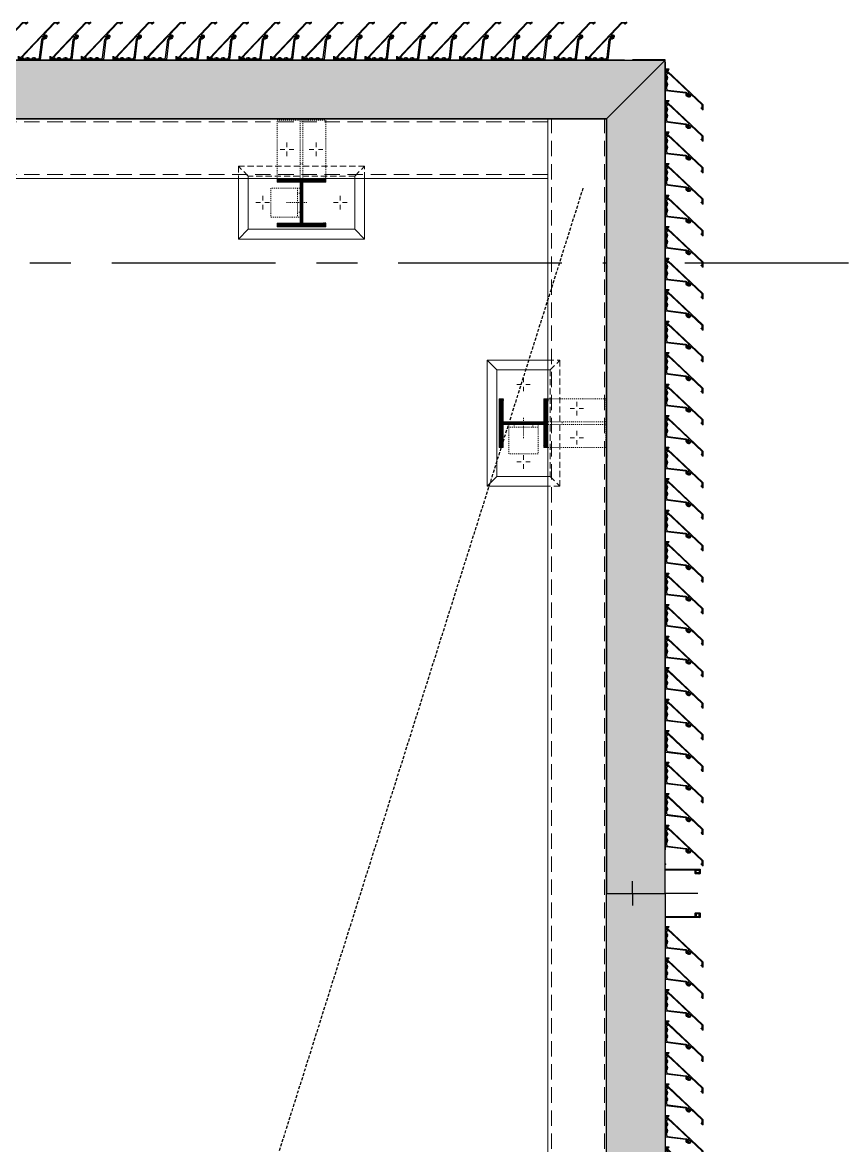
# Model space of a CAD drawing. Header units: millimetres. Extents: x -25371 to 2282244, y -90657 to 147824.
# Drawn here: x 1533929 to 1535623, y -66867 to -64550 of the extents above; entities that cross this region are included whole.
import ezdxf
from ezdxf.enums import TextEntityAlignment as Align
from ezdxf.xclip import XClip

# ---------------------------------------------------------------- set-up
doc = ezdxf.new("R2010")
doc.units = ezdxf.units.MM
doc.header["$XCLIPFRAME"] = 0
doc.set_wipeout_variables(frame=1)
for name, pattern in [('CENTER', [50.8, 31.75, -6.35, 6.35, -6.35]), ('HIDDEN', [9.525, 6.35, -3.175]), ('TA_GL_000.90000', [2.475, 0.9, -0.225, 0.225, -0.225, 0.9]), ('XKITLINE00', [0]), ('XKITLINE02', [4, 2, -2])]:
    doc.linetypes.add(name, pattern=pattern)
for name, color, linetype in [('000 - 0_SYM_DWG_GRIDLINE_MAIN_COLOR_251', 7, 'Continuous'), ('000 - 0_SYM_DWG_HIDDENlINE_TEXT_COLOR_1', 7, 'Continuous'), ('000 - 0_SYM_DWG_SLOPE-SYM_TEXT_COLOR_3', 7, 'Continuous'), ('000 - CONCRETE_WALL_HATCH_', 7, 'Continuous'), ('000 - EXISTING_STEEL-STRUCTURE_CUT_COLOR_4', 7, 'Continuous'), ('000 - EXISTING_STEEL-STRUCTURE_HATCH_', 7, 'Continuous'), ('000 - EXISTING_STEEL-STRUCTURE_HIDDEN_', 7, 'Continuous'), ('000 - EXISTING_STEEL-STRUCTURE_MAIN_COLOR_1', 7, 'Continuous'), ('000 - EXISTING_STEEL-STRUCTURE_MAIN_COLOR_2', 7, 'Continuous'), ('000 - EXISTING_STEEL-STRUCTURE_MAIN_COLOR_3', 7, 'Continuous'), ('000 - EXISTING_STEEL-STRUCTURE_WIPEOUT_', 7, 'Continuous'), ('000 - GRID', 7, 'CENTER'), ('010 - ASPG_ACCESSORIES_MAIN_COLOR_1', 7, 'Continuous'), ('010 - ASPG_EXTR_MAIN_COLOR_2', 7, 'Continuous'), ('010 - ASPG_FASTERN_MAIN_COLOR_1', 7, 'Continuous'), ('010 - ASPG_FLASHING_MAIN_COLOR_2', 7, 'Continuous'), ('010 - ASPG_FLASHING_MAIN_COLOR_4', 7, 'Continuous'), ('010 - ASPG_FLASHING_WIPEOUT_', 7, 'Continuous'), ('010 - ASPG_FLASING_WIPEOUT_', 7, 'Continuous'), ('010 - ASPG_FRAMING_CUT_COLOR_4', 7, 'Continuous'), ('010 - ASPG_FRAMING_HATCH_', 7, 'Continuous'), ('010 - ASPG_FRAMING_MAIN_COLOR_2', 7, 'Continuous'), ('010 - ASPG_FRAMING_SUB_COLOR_2', 7, 'Continuous'), ('010 - ASPG_FRAMING_WIPEOUT_', 7, 'Continuous'), ('BOLT & SCREW', 7, 'Continuous')]:
    doc.layers.add(name, color=color, linetype=linetype)
for name, color, linetype, plot in [('000 - EXISTING_STEEL-STRUCTURE_DEF_SUB', 7, 'Continuous', False), ('010 - ASPG_EXTR_DEF_SUB', 7, 'Continuous', False), ('010 - ASPG_FASTERN_DEF_SUB', 7, 'Continuous', False), ('010 - ASPG_FRAMING_DEF_SUB', 7, 'Continuous', False)]:
    doc.layers.add(name, color=color, linetype=linetype, plot=plot)
doc.layers.add('12-GRID', color=7, linetype='CENTER', lineweight=13)
doc.layers.add('SCREW', color=7, linetype='Continuous', lineweight=5)
doc.styles.add('Arial', font='arial.ttf', dxfattribs={"height": 300})
doc.styles.add('TA', font='', dxfattribs={"height": 4.5})
doc.styles.get('TA').set_extended_font_data('Cordia New')
pattern_1 = [(270, (1257419.24324, -520041.6224), (0.65495992507, -1.1344238721), [0.7562825814, -1.5125651628]), (30, (1257419.24324, -520041.6224), (0.65495992936, 1.1344238696), [0.7562825814, -1.5125651628]), (330, (1257419.24324, -520041.6224), (1.30991985442, -2.48e-09), [-1.5125651628, 0.7562825814])]
pattern_2 = [(315, (1257419.4929, -520021.6224), (1.3369313545, 1.3369313545), []), (45, (1257419.4929, -520021.6224), (-1.3369313545, 1.3369313545), [])]
pattern_3 = [(270, (1257419.4425, -520043.9224), (0.65495992507, -1.1344238721), [0.7562825814, -1.5125651628]), (30, (1257419.4425, -520043.9224), (0.65495992936, 1.1344238696), [0.7562825814, -1.5125651628]), (330, (1257419.4425, -520043.9224), (1.30991985442, -2.48e-09), [-1.5125651628, 0.7562825814])]
pattern_4 = [(315, (1257419.1929, -520023.9224), (1.3369313545, 1.3369313545), []), (45, (1257419.1929, -520023.9224), (-1.3369313545, 1.3369313545), [])]
pattern_5 = [(0, (0, 0), (3.96875, 7.9375), [0, -7.9375])]
pattern_6 = [(0, (0, 0), (19.84375, 39.6875), [0, -39.6875])]

# ---------------------------------------------------------------- blocks, each defined once
blk = doc.blocks.new('C-1-VS01_REV00_20260615-120454_LOPF_EX')
at = {"layer": '000 - 0_SYM_DWG_HIDDENlINE_TEXT_COLOR_1', "color": 7, "linetype": 'HIDDEN'}
blk.add_line((9649.537, 11855), (6999.537, 3449.999), dxfattribs=at)
blk = doc.blocks.new('*U333')
at = {"layer": '000 - 0_SYM_DWG_GRIDLINE_MAIN_COLOR_251', "color": 7, "linetype": 'ByBlock', "ltscale": 5}
blk.add_line((2, 0), (-340.667, 0), dxfattribs=at)
at = {"color": 7, "style": 'TA', "flags": 1}
blk.add_attdef('LOCATION', (6, -6), '', height=4.5, rotation=270, dxfattribs=at)
at = {"layer": '000 - 0_SYM_DWG_SLOPE-SYM_TEXT_COLOR_3', "color": 7, "style": 'Arial'}
blk.add_attdef('GRID-HEAD', text='', height=4, rotation=360, dxfattribs=at).set_placement((21.736, 0), align=Align.MIDDLE_CENTER)
blk = doc.blocks.new('C-1-VS01_REV00_20260615-121114_LOPF_DIMS')
at = {"layer": '000 - GRID', "color": 7, "linetype": 'TA_GL_000.90000', "xscale": 75, "yscale": 75, "zscale": 75}
blk.add_blockref('*U333', (13000, 11700), dxfattribs=at)
blk = doc.blocks.new('*U2483')
at = {"layer": '12-GRID', "color": 7, "linetype": 'CENTER'}
for p, q in [((0, -6.2), (0, 2.2)), ((-4.2, -2), (4.2, -2))]:
    blk.add_line(p, q, dxfattribs=at)
at = {"layer": 'BOLT & SCREW', "color": 7}
for p, q in [((-0.6, -1.8), (-1.8, -1.6)), ((-0.6, -2.2), (-1.8, -2.4)), ((-0.5, -1.8), (-0.9, -1.6)), ((-0.5, -2.2), (-0.9, -2.4)), ((-0.2, -1.4), (-0.4, -0.2)), ((-0.2, -1.5), (-0.4, -1.1)), ((-0.2, -2.5), (-0.4, -2.9)), ((-0.2, -2.6), (-0.4, -3.8)), ((0.2, -1.4), (0.4, -0.2)), ((0.2, -1.5), (0.4, -1.1)), ((0.4, -2.9), (0.2, -2.5)), ((0.2, -2.6), (0.4, -3.8)), ((0.5, -1.8), (0.9, -1.6)), ((0.5, -2.2), (0.9, -2.4)), ((0.6, -1.8), (1.8, -1.6)), ((0.6, -2.2), (1.8, -2.4))]:
    blk.add_line(p, q, dxfattribs=at)
for points in [[(-1.8, -1.6), (-0.9, -1.6, 0.414214), (-0.4, -1.1), (-0.4, -0.2), (0.4, -0.2), (0.4, -1.1, 0.414214), (0.9, -1.6), (1.8, -1.6), (1.8, -2.4), (0.9, -2.4, 0.414214), (0.4, -2.9), (0.4, -3.8), (-0.4, -3.8), (-0.4, -2.9, 0.414214), (-0.9, -2.4), (-1.8, -2.4)], [(0.2, -2.5, -0.414214), (0.5, -2.2), (0.6, -2.2), (0.6, -1.8), (0.5, -1.8, -0.414214), (0.2, -1.5), (0.2, -1.4), (-0.2, -1.4), (-0.2, -1.5, -0.414214), (-0.5, -1.8), (-0.6, -1.8), (-0.6, -2.2), (-0.5, -2.2, -0.414214), (-0.2, -2.5), (-0.2, -2.6), (0.2, -2.6)]]:
    blk.add_lwpolyline(points, format="xyb", close=True, dxfattribs=at)
blk.add_circle((0, -2), 3.5, dxfattribs=at)
blk = doc.blocks.new('000_ASPG_TYP_FILES_20260218-010703_FRAME_EXTR_')
at = {"layer": '010 - ASPG_FRAMING_HATCH_'}
h = blk.add_hatch(dxfattribs=at)
h.set_pattern_fill('ANSI32', scale=0.1, angle=180)
edge = h.paths.add_edge_path()
edge.add_line((2, 16), (2, 2))
edge.add_line((2, 2), (39.7, 2))
edge.add_arc((39.7, 1.7), 0.3, 0, 90, ccw=False)
edge.add_line((40, 1.7), (40, 0.3))
edge.add_arc((39.7, 0.3), 0.3, -90, 0, ccw=False)
edge.add_line((39.7, 0), (0.3, 0))
edge.add_arc((0.3, 0.3), 0.3, 180, 270, ccw=False)
edge.add_line((0, 0.3), (0, 17.7))
edge.add_arc((0.3, 17.7), 0.3, 90, 180, ccw=False)
edge.add_line((0.3, 18), (22.6, 18))
edge.add_arc((22.6, 18.5), 0.5, 270, 380.2095)
edge.add_arc((26.2, 19.8), 3.35, 182.0638, 200.2095, ccw=False)
edge.add_arc((23.6, 19.7), 0.76, 2.0638, 182.0638, ccw=False)
edge.add_arc((26.2, 19.8), 1.83, 182.0638, 447.9362)
edge.add_arc((26.3, 22.4), 0.76, 87.9362, 267.9362, ccw=False)
edge.add_arc((26.2, 19.8), 3.35, 69.7905, 87.9362, ccw=False)
edge.add_arc((27.5, 23.4), 0.5, 249.7905, 360)
edge.add_line((28, 23.4), (28, 26.7))
edge.add_line((28, 26.7), (28.5, 27.2))
edge.add_line((28.5, 27.2), (28, 27.7))
edge.add_line((28, 27.7), (28, 38.6))
edge.add_line((28, 38.6), (28.5, 39.1))
edge.add_line((28.5, 39.1), (28, 39.6))
edge.add_line((28, 39.6), (28, 42.9))
edge.add_arc((27.5, 42.9), 0.5, 0, 110.2095)
edge.add_arc((26.2, 46.5), 3.35, 272.0638, 290.2095, ccw=False)
edge.add_arc((26.3, 43.9), 0.76, 92.0638, 272.0638, ccw=False)
edge.add_arc((26.2, 46.5), 1.83, 272.0638, 537.9362)
edge.add_arc((23.6, 46.6), 0.76, 177.9362, 357.9362, ccw=False)
edge.add_arc((26.2, 46.5), 3.35, 159.7905, 177.9362, ccw=False)
edge.add_arc((22.6, 47.8), 0.5, 339.7905, 450)
edge.add_line((22.6, 48.3), (0.3, 48.3))
edge.add_arc((0.3, 48.6), 0.3, 180, 270, ccw=False)
edge.add_line((0, 48.6), (0, 60))
edge.add_arc((0.3, 60), 0.3, 90, 180, ccw=False)
edge.add_line((0.3, 60.3), (5, 60.3))
edge.add_line((5, 60.3), (5, 65))
edge.add_arc((5.3, 65), 0.3, 90, 180, ccw=False)
edge.add_line((5.3, 65.3), (30, 65.3))
edge.add_line((30, 65.3), (30, 63.6))
edge.add_arc((29.7, 63.6), 0.3, -90, 0, ccw=False)
edge.add_line((29.7, 63.3), (7.3, 63.3))
edge.add_arc((7.3, 63), 0.3, 90, 180)
edge.add_line((7, 63), (7, 58.3))
edge.add_line((7, 58.3), (2.3, 58.3))
edge.add_arc((2.3, 58), 0.3, 90, 180)
edge.add_line((2, 58), (2, 50.6))
edge.add_arc((2.3, 50.6), 0.3, 180, 270)
edge.add_line((2.3, 50.3), (29.7, 50.3))
edge.add_arc((29.7, 50), 0.3, 0, 90, ccw=False)
edge.add_line((30, 50), (30, 26.7))
edge.add_line((30, 26.7), (30, 16.3))
edge.add_arc((29.7, 16.3), 0.3, -90, 0, ccw=False)
edge.add_line((29.7, 16), (2, 16))
at = {"layer": '010 - ASPG_FRAMING_CUT_COLOR_4', "color": 7}
blk.add_lwpolyline([(2, 16), (2, 2), (39.7, 2, -0.414214), (40, 1.7), (40, 0.3, -0.414214), (39.7, 0), (0.3, 0, -0.414214), (0, 0.3), (0, 17.7, -0.414214), (0.3, 18), (22.6, 18, 0.52173), (23, 18.7, -0.079342), (22.8, 19.7, -1), (24.3, 19.8, 2.296346), (26.2, 21.7, -1), (26.3, 23.2, -0.079342), (27.3, 23, 0.52173), (28, 23.4), (28, 26.7), (28.5, 27.2), (28, 27.7), (28, 38.6), (28.5, 39.1), (28, 39.6), (28, 42.9, 0.52173), (27.3, 43.3, -0.079342), (26.3, 43.1, -1), (26.2, 44.6, 2.296346), (24.3, 46.5, -1), (22.8, 46.6, -0.079342), (23, 47.6, 0.52173), (22.6, 48.3), (0.3, 48.3, -0.414214), (0, 48.6), (0, 60, -0.414214), (0.3, 60.3), (5, 60.3), (5, 65, -0.414214), (5.3, 65.3), (30, 65.3), (30, 63.6, -0.414214), (29.7, 63.3), (7.3, 63.3, 0.414214), (7, 63), (7, 58.3), (2.3, 58.3, 0.414214), (2, 58), (2, 50.6, 0.414214), (2.3, 50.3), (29.7, 50.3, -0.414214), (30, 50), (30, 26.7), (30, 16.3, -0.414214), (29.7, 16)], format="xyb", close=True, dxfattribs=at)
at = {"color": 7}
for p in [(26.2, 48.5), (26.2, 21.8)]:
    blk.add_blockref('*U2483', p, dxfattribs=at)
blk = doc.blocks.new('*U2490')
at = {"layer": '010 - ASPG_FRAMING_HATCH_', "transparency": 33554585}
h = blk.add_hatch(dxfattribs=at)
h.set_pattern_fill('ANSI32', scale=0.25)
edge = h.paths.add_edge_path()
edge.add_line((2, -50), (2, -75))
edge.add_line((2, -75), (0, -75))
edge.add_line((0, -75), (0, -49))
edge.add_arc((1, -49), 1, 90, 180, ccw=False)
edge.add_line((1, -48), (63, -48))
edge.add_arc((63, -47), 1, 270, 360)
edge.add_line((64, -47), (64, 47))
edge.add_arc((63, 47), 1, 0, 90)
edge.add_line((63, 48), (1, 48))
edge.add_arc((1, 49), 1, 180, 270, ccw=False)
edge.add_line((0, 49), (0, 75))
edge.add_line((0, 75), (2, 75))
edge.add_line((2, 75), (2, 50))
edge.add_line((2, 50), (141, 50))
edge.add_line((141, 50), (141, 41))
edge.add_arc((140, 41), 1, 270, 360, ccw=False)
edge.add_line((140, 40), (132, 40))
edge.add_arc((132, 41), 1, 180, 270, ccw=False)
edge.add_line((131, 41), (131, 47))
edge.add_arc((130, 47), 1, 0, 90)
edge.add_line((130, 48), (67, 48))
edge.add_arc((67, 47), 1, 90, 180)
edge.add_line((66, 47), (66, -47))
edge.add_arc((67, -47), 1, 180, 270)
edge.add_line((67, -48), (130, -48))
edge.add_arc((130, -47), 1, 270, 360)
edge.add_line((131, -47), (131, -41))
edge.add_arc((132, -41), 1, 90, 180, ccw=False)
edge.add_line((132, -40), (140, -40))
edge.add_arc((140, -41), 1, 0, 90, ccw=False)
edge.add_line((141, -41), (141, -50))
edge.add_line((141, -50), (2, -50))
h.paths.add_polyline_path([(139, 48), (139, 42), (133, 42), (133, 48)], flags=16)
h.paths.add_polyline_path([(139, -48), (139, -42), (133, -42), (133, -48)], flags=16)
at = {"layer": '010 - ASPG_FRAMING_HATCH_'}
h = blk.add_hatch(dxfattribs=at)
h.set_pattern_fill('ANSI37', scale=0.595498, angle=-90)
h.set_pattern_definition(pattern_4)
edge = h.paths.add_edge_path()
edge.add_ellipse((11.5, 55), major_axis=(0, -5), ratio=0.644482, start_angle=180, end_angle=360, ccw=False)
edge.add_line((11.5, 60), (2, 60))
edge.add_arc((-7.9, 55), 11.1, -26.7963, 26.7963, ccw=False)
edge.add_line((2, 50), (11.5, 50))
h = blk.add_hatch(dxfattribs=at)
h.set_pattern_fill('HONEY', scale=0.238199, angle=-90)
h.set_pattern_definition(pattern_3)
edge = h.paths.add_edge_path()
edge.add_ellipse((11.8, 55), major_axis=(0, -5), ratio=0.644482, start_angle=0, end_angle=360, ccw=False)
h = blk.add_hatch(dxfattribs=at)
h.set_pattern_fill('HONEY', scale=0.238199, angle=-90)
h.set_pattern_definition(pattern_1)
edge = h.paths.add_edge_path()
edge.add_ellipse((57.5, 55), major_axis=(0, -5), ratio=0.644482, start_angle=0, end_angle=360)
h = blk.add_hatch(dxfattribs=at)
h.set_pattern_fill('ANSI37', scale=0.595498, angle=-90)
h.set_pattern_definition(pattern_2)
edge = h.paths.add_edge_path()
edge.add_ellipse((57.8, 55), major_axis=(0, -5), ratio=0.644482, start_angle=0, end_angle=180)
edge.add_line((57.8, 60), (62, 60))
edge.add_arc((62, 60.3), 0.3, -90, 0)
edge.add_line((62.3, 60.3), (62.3, 61))
edge.add_line((62.3, 61), (61.8, 61.5))
edge.add_line((61.8, 61.5), (62.3, 62))
edge.add_line((62.3, 62), (61.8, 62.5))
edge.add_line((61.8, 62.5), (62.3, 63))
edge.add_line((62.3, 63), (61.8, 63.5))
edge.add_line((61.8, 63.5), (62.3, 64))
edge.add_line((62.3, 64), (62.3, 65))
edge.add_line((62.3, 65), (63.3, 65))
edge.add_line((63.3, 65), (63.8, 65.5))
edge.add_line((63.8, 65.5), (64.3, 65))
edge.add_line((64.3, 65), (64.8, 65.5))
edge.add_line((64.8, 65.5), (65.3, 65))
edge.add_line((65.3, 65), (65.8, 65.5))
edge.add_line((65.8, 65.5), (66.3, 65))
edge.add_line((66.3, 65), (67, 65))
edge.add_arc((67, 65.3), 0.3, -90, 0)
edge.add_line((67.3, 65.3), (67.3, 60))
edge.add_arc((77.2, 55), 11.1, 153.2037, 206.7963)
edge.add_line((67.3, 50), (57.8, 50))
h = blk.add_hatch(dxfattribs=at)
h.set_pattern_fill('ANSI37', scale=0.595498, angle=-90)
h.set_pattern_definition(pattern_4)
edge = h.paths.add_edge_path()
edge.add_ellipse((11.5, -55), major_axis=(0, 5), ratio=0.644482, start_angle=0, end_angle=180)
edge.add_line((11.5, -60), (2, -60))
edge.add_arc((-7.9, -55), 11.1, 333.2037, 386.7963)
edge.add_line((2, -50), (11.5, -50))
h = blk.add_hatch(dxfattribs=at)
h.set_pattern_fill('HONEY', scale=0.238199, angle=-90)
h.set_pattern_definition(pattern_3)
edge = h.paths.add_edge_path()
edge.add_ellipse((11.8, -55), major_axis=(0, 5), ratio=0.644482, start_angle=0, end_angle=360)
h = blk.add_hatch(dxfattribs=at)
h.set_pattern_fill('HONEY', scale=0.238199, angle=-90)
h.set_pattern_definition(pattern_1)
edge = h.paths.add_edge_path()
edge.add_ellipse((57.5, -55), major_axis=(0, 5), ratio=0.644482, start_angle=0, end_angle=360, ccw=False)
h = blk.add_hatch(dxfattribs=at)
h.set_pattern_fill('ANSI37', scale=0.595498, angle=-90)
h.set_pattern_definition(pattern_2)
edge = h.paths.add_edge_path()
edge.add_ellipse((57.8, -55), major_axis=(0, 5), ratio=0.644482, start_angle=180, end_angle=360, ccw=False)
edge.add_line((57.8, -60), (62, -60))
edge.add_arc((62, -60.3), 0.3, 360, 450, ccw=False)
edge.add_line((62.3, -60.3), (62.3, -61))
edge.add_line((62.3, -61), (61.8, -61.5))
edge.add_line((61.8, -61.5), (62.3, -62))
edge.add_line((62.3, -62), (61.8, -62.5))
edge.add_line((61.8, -62.5), (62.3, -63))
edge.add_line((62.3, -63), (61.8, -63.5))
edge.add_line((61.8, -63.5), (62.3, -64))
edge.add_line((62.3, -64), (62.3, -65))
edge.add_line((62.3, -65), (63.3, -65))
edge.add_line((63.3, -65), (63.8, -65.5))
edge.add_line((63.8, -65.5), (64.3, -65))
edge.add_line((64.3, -65), (64.8, -65.5))
edge.add_line((64.8, -65.5), (65.3, -65))
edge.add_line((65.3, -65), (65.8, -65.5))
edge.add_line((65.8, -65.5), (66.3, -65))
edge.add_line((66.3, -65), (67, -65))
edge.add_arc((67, -65.3), 0.3, 360, 450, ccw=False)
edge.add_line((67.3, -65.3), (67.3, -60))
edge.add_arc((77.2, -55), 11.1, 153.2037, 206.7963, ccw=False)
edge.add_line((67.3, -50), (57.8, -50))
at = {"layer": '010 - ASPG_FASTERN_DEF_SUB', "color": 7}
blk.add_point((0, 0), dxfattribs=at)
at = {"layer": '010 - ASPG_FRAMING_CUT_COLOR_4', "color": 7}
blk.add_lwpolyline([(2, -50), (2, -75), (0, -75), (0, -49, -0.414214), (1, -48), (63, -48, 0.414214), (64, -47), (64, 47, 0.414214), (63, 48), (1, 48, -0.414214), (0, 49), (0, 75), (2, 75), (2, 50), (141, 50), (141, 41, -0.414214), (140, 40), (132, 40, -0.414214), (131, 41), (131, 47, 0.414214), (130, 48), (67, 48, 0.414214), (66, 47), (66, -47, 0.414214), (67, -48), (130, -48, 0.414214), (131, -47), (131, -41, -0.414214), (132, -40), (140, -40, -0.414214), (141, -41), (141, -50)], format="xyb", close=True, dxfattribs=at)
for points in [[(139, 48), (139, 42), (133, 42), (133, 48)], [(139, -48), (139, -42), (133, -42), (133, -48)]]:
    blk.add_lwpolyline(points, close=True, dxfattribs=at)
at = {"layer": '010 - ASPG_FRAMING_DEF_SUB', "color": 7, "transparency": 33554508}
blk.add_line((136.5, 0), (-4.5, 0), dxfattribs=at)
at = {"layer": '010 - ASPG_FRAMING_DEF_SUB', "color": 7, "transparency": 33554457}
for points in [[(2, 50), (15, 50), (15, 60), (2, 60)], [(54.3, 50), (67.3, 50), (67.3, 65.5), (54.3, 65.5)], [(2, -50), (15, -50), (15, -60), (2, -60)], [(54.3, -50), (67.3, -50), (67.3, -65.5), (54.3, -65.5)]]:
    blk.add_lwpolyline(points, close=True, dxfattribs=at)
at = {"layer": '010 - ASPG_FRAMING_SUB_COLOR_2', "color": 7}
for points in [[(11.8, 50), (2, 50, 0.238199), (2, 60), (11.8, 60)], [(57.5, 50), (67.3, 50, -0.238199), (67.3, 60), (67.3, 65.3, -0.414214), (67, 65), (66.3, 65), (65.8, 65.5), (65.3, 65), (64.8, 65.5), (64.3, 65), (63.8, 65.5), (63.3, 65), (62.3, 65), (62.3, 64), (61.8, 63.5), (62.3, 63), (61.8, 62.5), (62.3, 62), (61.8, 61.5), (62.3, 61), (62.3, 60.3, -0.414214), (62, 60), (57.5, 60)], [(11.8, -50), (2, -50, -0.238199), (2, -60), (11.8, -60)], [(57.5, -50), (67.3, -50, 0.238199), (67.3, -60), (67.3, -65.3, 0.414214), (67, -65), (66.3, -65), (65.8, -65.5), (65.3, -65), (64.8, -65.5), (64.3, -65), (63.8, -65.5), (63.3, -65), (62.3, -65), (62.3, -64), (61.8, -63.5), (62.3, -63), (61.8, -62.5), (62.3, -62), (61.8, -61.5), (62.3, -61), (62.3, -60.3, 0.414214), (62, -60), (57.5, -60)]]:
    blk.add_lwpolyline(points, format="xyb", dxfattribs=at)
at = {"layer": '010 - ASPG_FRAMING_SUB_COLOR_2', "color": 7, "extrusion": (0, 0, -1)}
for centre, major_axis in [((11.8, 55), (0, -5)), ((57.5, -55), (0, 5))]:
    blk.add_ellipse(centre, major_axis=major_axis, ratio=0.644482, dxfattribs=at)
at = {"layer": '010 - ASPG_FRAMING_SUB_COLOR_2', "color": 7}
for centre, major_axis in [((57.5, 55), (0, -5)), ((11.8, -55), (0, 5))]:
    blk.add_ellipse(centre, major_axis=major_axis, ratio=0.644482, dxfattribs=at)
blk = doc.blocks.new('PZG35-9D5')
at = {"layer": '010 - ASPG_FASTERN_MAIN_COLOR_1', "color": 7}
for p, q in [((-1.4, 0), (-1.4, -1.1)), ((0, 3.7), (0, -10.5)), ((1.4, 0), (1.4, -0.6)), ((-1.9, -1.4), (1.9, -0.9)), ((-1.9, -1.4), (-1.4, -1.1)), ((-1.9, -1.4), (-1.4, -1.7)), ((-1.9, -2.7), (1.9, -2.2)), ((-1.9, -2.7), (-1.4, -2.4)), ((-1.9, -2.7), (-1.4, -3)), ((-1.9, -4), (-1.4, -3.7)), ((-1.9, -4), (-1, -3.9)), ((-1.9, -4), (-1.4, -4.3)), ((-1.4, -1.1), (1.4, -0.6)), ((-1.4, -1.7), (1.4, -1.2)), ((-1.4, -1.7), (-1.4, -2.4)), ((-1.4, -2.4), (1.4, -1.9)), ((-1.4, -3), (1.4, -2.5)), ((-1.4, -3), (-1.4, -3.7)), ((-1.4, -3.7), (-0.8, -3.6)), ((-1.4, -4.3), (-1.4, -8.1)), ((-1.4, -4.3), (-1.2, -4.3)), ((0, -9.5), (-1.4, -8.1)), ((0, -9.5), (1.4, -8.1)), ((0.6, -3.3), (1.4, -3.2)), ((0.7, -3.7), (1.9, -3.5)), ((0.7, -3.9), (1.4, -3.8)), ((0.7, -4.6), (1.4, -4.5)), ((0.7, -5), (1.9, -4.8)), ((0.7, -5.2), (1.4, -5.1)), ((1.9, -0.9), (1.4, -0.6)), ((1.9, -0.9), (1.4, -1.2)), ((1.4, -1.2), (1.4, -1.9)), ((1.9, -2.2), (1.4, -1.9)), ((1.9, -2.2), (1.4, -2.5)), ((1.4, -2.5), (1.4, -3.2)), ((1.9, -3.5), (1.4, -3.2)), ((1.9, -3.5), (1.4, -3.8)), ((1.4, -3.8), (1.4, -4.5)), ((1.9, -4.8), (1.4, -4.5)), ((1.9, -4.8), (1.4, -5.1)), ((1.4, -5.1), (1.4, -8.1))]:
    blk.add_line(p, q, dxfattribs=at)
blk.add_lwpolyline([(0, -9.5), (0.7, -5.2), (0.7, -3.6, 0.417657), (0.4, -3.3, 0.108102), (-0.8, -3.6), (-1.4, -4.7)], format="xyb", dxfattribs=at)
blk = doc.blocks.new('*U2484')
at = {"layer": 'SCREW', "color": 7}
blk.add_lwpolyline([(3, 1.8, 0.09906), (0.8, 2.5), (0.8, 2.3), (-0.8, 2.3), (-0.8, 2.5, 0.09906), (-3, 1.8, 0.266588), (-3.5, 1), (-3.5, 0.2, 0.414214), (-3.3, 0), (3.3, 0, 0.414214), (3.5, 0.2), (3.5, 1, 0.266588)], format="xyb", close=True, dxfattribs=at)
blk.add_blockref('PZG35-9D5', (0, 0), dxfattribs=at)
blk = doc.blocks.new('*U2491')
at = {"color": 7}
blk.add_point((0, 0), dxfattribs=at)
at = {"layer": '010 - ASPG_ACCESSORIES_MAIN_COLOR_1', "color": 7}
blk.add_lwpolyline([(-39.7, -0.6, 0.414214), (-40, -0.9), (-40, -7.4, 0.57735), (-39.7, -7.6), (-36.6, -5.8, 0.767327), (-36.8, -5.3), (-37.9, -5.3, -0.414214), (-38.2, -5), (-38.2, -2.8, -0.414214), (-38, -2.6), (-32.2, -2.6, -0.388879), (-32, -2.8), (-31.8, -4.3, 0.388879), (-31.3, -4.8), (-30.3, -4.8, 0.414214), (-30, -4.5), (-30, -2.9, -0.414214), (-29.7, -2.6), (0.4, -2.6, -0.378969), (3.4, -5.2), (8, -42.5, 0.446593), (11.6, -45.1, -0.489802), (16.1, -48.7), (16.1, -49.4, -0.18248), (15.8, -50, -0.267949), (15.3, -50.2, 1.122115), (15.1, -52.3, 0.405004), (18.1, -49.4), (18.1, -48.7, 0.489805), (11.2, -43.1, -0.446597), (9.9, -42.3), (4.9, -0.8, 0.364176), (4.6, -0.6)], format="xyb", close=True, dxfattribs=at)
at = {"layer": '010 - ASPG_EXTR_DEF_SUB', "color": 7}
for p in [(-40, -0.5), (43.4, -76.9), (43.4, -77.5)]:
    blk.add_point(p, dxfattribs=at)
at = {"layer": '010 - ASPG_EXTR_MAIN_COLOR_2', "color": 7}
blk.add_lwpolyline([(11.4, -48.2), (11.5, -47.4), (12.2, -47.6), (12.3, -46.8, -0.535538), (14.2, -49.2, 0.991572), (15.7, -49.6, 1.157025), (8.8, -48.8, -0.688558), (8.3, -49), (-17.1, -22.2), (-32.3, -6.1), (-32.3, -2.9, 0.414312), (-32.6, -2.6), (-37.5, -2.6, 0.414116), (-37.8, -2.9), (-37.8, -4.3, 0.414214), (-37.5, -4.6), (-36, -4.6, -0.205895), (-35.8, -4.7), (33.2, -77.5), (43.1, -77.5, 0.668179), (43.4, -77), (40.5, -74.2, 0.668179), (40, -74.4), (40, -76), (33.9, -76), (11.9, -52.8, -0.558354), (12.1, -52, 0.766275), (12, -50.4, -0.438583), (10.7, -48.1)], format="xyb", close=True, dxfattribs=at)
at = {"layer": 'SCREW', "color": 7, "rotation": 180}
for p in [(-21.6, -2.5), (-8.2, -2.5)]:
    blk.add_blockref('*U2484', p, dxfattribs=at)
blk = doc.blocks.new('*U336')
at = {"color": 7}
blk.add_wipeout([(1440, 4), (60, 4), (60, 69.3), (1440, 69.3)], dxfattribs=at).dxf.layer = '010 - ASPG_FRAMING_WIPEOUT_'
blk.add_point((60, 69.5), dxfattribs=at)
at = {"layer": '010 - ASPG_FRAMING_MAIN_COLOR_2', "color": 7}
blk.add_lwpolyline([(1410, 69.3), (90, 69.3), (90, 6), (1410, 6)], close=True, dxfattribs=at)
at = {"layer": '010 - ASPG_FRAMING_SUB_COLOR_2', "color": 7}
for points in [[(1440, 4), (60, 4), (60, 69.3), (1440, 69.3)], [(60, 2), (60, 4), (1440, 4), (1440, 2)]]:
    blk.add_lwpolyline(points, close=True, dxfattribs=at)
at = {"color": 7, "transparency": 33554559, "xscale": -1, "rotation": 270}
for p in [(0, 0), (1500, 0)]:
    blk.add_blockref('*U2490', p, dxfattribs=at)
at = {"color": 7, "rotation": 180}
for p in [(91.8, 69.3), (156.8, 69.3), (221.8, 69.3), (286.8, 69.3), (351.8, 69.3), (416.8, 69.3), (481.8, 69.3), (546.8, 69.3), (611.8, 69.3), (676.8, 69.3), (741.8, 69.3), (806.8, 69.3), (871.8, 69.3), (936.8, 69.3), (1001.8, 69.3), (1066.8, 69.3), (1131.8, 69.3), (1196.8, 69.3), (1261.8, 69.3), (1326.8, 69.3), (1391.8, 69.3)]:
    blk.add_blockref('*U2491', p, dxfattribs=at)
at = {"color": 7}
blk.add_blockref('000_ASPG_TYP_FILES_20260218-010703_FRAME_EXTR_', (60, 4), dxfattribs=at)
at = {"color": 7, "xscale": -1}
blk.add_blockref('000_ASPG_TYP_FILES_20260218-010703_FRAME_EXTR_', (1440, 4), dxfattribs=at)
blk = doc.blocks.new('*U269')
at = {"color": 7}
blk.add_wipeout([(1640, 4), (60, 4), (60, 69.3), (1640, 69.3)], dxfattribs=at).dxf.layer = '010 - ASPG_FRAMING_WIPEOUT_'
blk.add_point((60, 69.5), dxfattribs=at)
at = {"layer": '010 - ASPG_FRAMING_MAIN_COLOR_2', "color": 7}
blk.add_lwpolyline([(1610, 69.3), (90, 69.3), (90, 6), (1610, 6)], close=True, dxfattribs=at)
at = {"layer": '010 - ASPG_FRAMING_SUB_COLOR_2', "color": 7}
for points in [[(1640, 4), (60, 4), (60, 69.3), (1640, 69.3)], [(60, 2), (60, 4), (1640, 4), (1640, 2)]]:
    blk.add_lwpolyline(points, close=True, dxfattribs=at)
at = {"color": 7, "transparency": 33554559, "xscale": -1, "rotation": 270}
blk.add_blockref('*U2490', (0, 0), dxfattribs=at)
at = {"color": 7, "xscale": -1, "rotation": 180}
for p in [(100.8, 69.3), (165.8, 69.3), (230.8, 69.3), (295.8, 69.3), (360.8, 69.3), (425.8, 69.3), (490.8, 69.3), (555.8, 69.3), (620.8, 69.3), (685.8, 69.3), (750.8, 69.3), (815.8, 69.3), (880.8, 69.3), (945.8, 69.3), (1010.8, 69.3), (1075.8, 69.3), (1140.8, 69.3), (1205.8, 69.3), (1270.8, 69.3), (1335.8, 69.3), (1400.8, 69.3), (1465.8, 69.3), (1530.8, 69.3), (1595.8, 69.3)]:
    blk.add_blockref('*U2491', p, dxfattribs=at)
at = {"color": 7}
blk.add_blockref('000_ASPG_TYP_FILES_20260218-010703_FRAME_EXTR_', (60, 4), dxfattribs=at)
at = {"color": 7, "xscale": -1}
blk.add_blockref('000_ASPG_TYP_FILES_20260218-010703_FRAME_EXTR_', (1640, 4), dxfattribs=at)
blk = doc.blocks.new('*U270')
at = {"color": 7}
blk.add_wipeout([(1720, 4), (60, 4), (60, 69.3), (1720, 69.3)], dxfattribs=at).dxf.layer = '010 - ASPG_FRAMING_WIPEOUT_'
blk.add_point((60, 69.5), dxfattribs=at)
at = {"layer": '010 - ASPG_FRAMING_MAIN_COLOR_2', "color": 7}
blk.add_lwpolyline([(1690, 69.3), (90, 69.3), (90, 6), (1690, 6)], close=True, dxfattribs=at)
at = {"layer": '010 - ASPG_FRAMING_SUB_COLOR_2', "color": 7}
for points in [[(1720, 4), (60, 4), (60, 69.3), (1720, 69.3)], [(60, 2), (60, 4), (1720, 4), (1720, 2)]]:
    blk.add_lwpolyline(points, close=True, dxfattribs=at)
at = {"color": 7, "transparency": 33554559, "xscale": -1, "rotation": 270}
blk.add_blockref('*U2490', (0, 0), dxfattribs=at)
at = {"color": 7, "rotation": 180}
for p in [(100.8, 69.3), (165.8, 69.3), (230.8, 69.3), (295.8, 69.3), (360.8, 69.3), (425.8, 69.3), (490.8, 69.3), (555.8, 69.3), (620.8, 69.3), (685.8, 69.3), (750.8, 69.3), (815.8, 69.3), (880.8, 69.3), (945.8, 69.3), (1010.8, 69.3), (1075.8, 69.3), (1140.8, 69.3), (1205.8, 69.3), (1270.8, 69.3), (1335.8, 69.3), (1400.8, 69.3), (1465.8, 69.3), (1530.8, 69.3), (1595.8, 69.3), (1660.8, 69.3)]:
    blk.add_blockref('*U2491', p, dxfattribs=at)
at = {"color": 7}
blk.add_blockref('000_ASPG_TYP_FILES_20260218-010703_FRAME_EXTR_', (60, 4), dxfattribs=at)
at = {"color": 7, "xscale": -1}
blk.add_blockref('000_ASPG_TYP_FILES_20260218-010703_FRAME_EXTR_', (1720, 4), dxfattribs=at)
blk = doc.blocks.new('C-1-VS01_REV00_20260616-005436_LOPF_ASPG')
at = {"color": 7}
blk.add_blockref('*U269', (8100, 12050), dxfattribs=at)
at = {"color": 7, "xscale": -1, "zscale": -1, "rotation": 270}
blk.add_blockref('*U336', (9750, 8900), dxfattribs=at)
at = {"color": 7, "xscale": -1, "rotation": 270}
blk.add_blockref('*U270', (9750, 10400), dxfattribs=at)
blk = doc.blocks.new('*U2146')
at = {"layer": '000 - CONCRETE_WALL_HATCH_'}
h = blk.add_hatch(dxfattribs=at)
h.set_pattern_fill('DOTS', scale=0.5)
h.set_pattern_definition(pattern_6)
h.paths.add_polyline_path([(0, -52), (3000, -52)])
at = {"layer": '010 - ASPG_FLASHING_MAIN_COLOR_2', "color": 7}
blk.add_lwpolyline([(0, -52), (3000, -52), (3000, -52), (0, -52)], close=True, dxfattribs=at)
at = {"color": 7}
blk.add_wipeout([(0, 69.3), (3000, 69.3), (3000, -52), (0, -52)], dxfattribs=at).dxf.layer = '010 - ASPG_FLASING_WIPEOUT_'
at = {"layer": '000 - CONCRETE_WALL_HATCH_'}
h = blk.add_hatch(dxfattribs=at)
h.set_pattern_fill('DOTS', scale=0.1)
h.set_pattern_definition(pattern_5)
h.paths.add_polyline_path([(0, 69.3), (3000, 69.3), (3000, -52), (0, -52)])
at = {"layer": '010 - ASPG_FLASHING_MAIN_COLOR_4', "color": 7}
blk.add_lwpolyline([(0, 69.3), (3000, 69.3), (3000, -52), (0, -52)], close=True, dxfattribs=at)
at = {"layer": 'Defpoints', "color": 7}
blk.add_line((0, 2), (25, 2), dxfattribs=at)
blk.add_line((0, 2), (25, 2), dxfattribs=at)
blk = doc.blocks.new('*U2145')
at = {"layer": '000 - CONCRETE_WALL_HATCH_'}
h = blk.add_hatch(dxfattribs=at)
h.set_pattern_fill('DOTS', scale=0.5)
h.set_pattern_definition(pattern_6)
h.paths.add_polyline_path([(0, -52), (1598.7, -52), (1502.7, -52)])
at = {"layer": '010 - ASPG_FLASHING_MAIN_COLOR_2', "color": 7}
blk.add_lwpolyline([(0, -52), (1598.7, -52), (1502.7, -52), (0, -52)], close=True, dxfattribs=at)
at = {"color": 7}
blk.add_wipeout([(0, 69.3), (1720, 69.3), (1598.7, -52), (0, -52)], dxfattribs=at).dxf.layer = '010 - ASPG_FLASING_WIPEOUT_'
at = {"layer": '000 - CONCRETE_WALL_HATCH_'}
h = blk.add_hatch(dxfattribs=at)
h.set_pattern_fill('DOTS', scale=0.1)
h.set_pattern_definition(pattern_5)
h.paths.add_polyline_path([(0, 69.3), (1720, 69.3), (1598.7, -52), (0, -52)])
at = {"layer": '010 - ASPG_FLASHING_MAIN_COLOR_4', "color": 7}
blk.add_lwpolyline([(0, 69.3), (1720, 69.3), (1598.7, -52), (0, -52)], close=True, dxfattribs=at)
at = {"layer": 'Defpoints', "color": 7}
blk.add_line((0, 2), (25, 2), dxfattribs=at)
blk.add_line((0, 2), (25, 2), dxfattribs=at)
blk = doc.blocks.new('*U2147')
at = {"layer": '000 - CONCRETE_WALL_HATCH_'}
h = blk.add_hatch(dxfattribs=at)
h.set_pattern_fill('DOTS', scale=0.5)
h.set_pattern_definition(pattern_6)
h.paths.add_polyline_path([(0, -52), (2898.5, -52), (2802.5, -52)])
at = {"layer": '010 - ASPG_FLASHING_MAIN_COLOR_2', "color": 7}
blk.add_lwpolyline([(0, -52), (2898.5, -52), (2802.5, -52), (0, -52)], close=True, dxfattribs=at)
at = {"color": 7}
blk.add_wipeout([(0, 69.3), (3019.8, 69.3), (2898.5, -52), (0, -52)], dxfattribs=at).dxf.layer = '010 - ASPG_FLASING_WIPEOUT_'
at = {"layer": '000 - CONCRETE_WALL_HATCH_'}
h = blk.add_hatch(dxfattribs=at)
h.set_pattern_fill('DOTS', scale=0.1)
h.set_pattern_definition(pattern_5)
h.paths.add_polyline_path([(0, 69.3), (3019.8, 69.3), (2898.5, -52), (0, -52)])
at = {"layer": '010 - ASPG_FLASHING_MAIN_COLOR_4', "color": 7}
blk.add_lwpolyline([(0, 69.3), (3019.8, 69.3), (2898.5, -52), (0, -52)], close=True, dxfattribs=at)
at = {"layer": 'Defpoints', "color": 7}
blk.add_line((0, 2), (25, 2), dxfattribs=at)
blk.add_line((0, 2), (25, 2), dxfattribs=at)
blk = doc.blocks.new('*U2192')
at = {"layer": '000 - EXISTING_STEEL-STRUCTURE_HIDDEN_', "color": 7, "linetype": 'XKITLINE02', "lineweight": 0}
for p, q in [((1934.3, 80), (1934.3, 20)), ((1940.3, 80), (1940.3, 20)), ((-10.9, 50), (32, 50)), ((3, 57), (-3, 57)), ((-3, 57), (3, 57)), ((3, 69.5), (8, 69.5)), ((1948.2, 50), (1905.3, 50)), ((1934.3, 69.5), (1929.3, 69.5)), ((1934.3, 57), (1940.3, 57)), ((1940.3, 57), (1934.3, 57)), ((3, 43), (-3, 43)), ((-3, 43), (3, 43)), ((3, 30.5), (8, 30.5)), ((1934.3, 30.5), (1929.3, 30.5)), ((1934.3, 43), (1940.3, 43)), ((1940.3, 43), (1934.3, 43))]:
    blk.add_line(p, q, dxfattribs=at)
at = {"layer": '000 - EXISTING_STEEL-STRUCTURE_HIDDEN_', "color": 7, "linetype": 'XKITLINE00', "lineweight": 0}
for p, q in [((-94, 50), (-84.7, 50)), ((-94, 50), (-84.7, 50)), ((-80, 64), (-80, 54.7)), ((-80, 64), (-80, 54.7)), ((-66, 50), (-75.3, 50)), ((-66, 50), (-75.3, 50)), ((66, 50), (75.3, 50)), ((66, 50), (75.3, 50)), ((80, 64), (80, 54.7)), ((80, 64), (80, 54.7)), ((94, 50), (84.7, 50)), ((94, 50), (84.7, 50)), ((1843.3, 50), (1852.6, 50)), ((1843.3, 50), (1852.6, 50)), ((1857.3, 64), (1857.3, 54.7)), ((1857.3, 64), (1857.3, 54.7)), ((1871.3, 50), (1862, 50)), ((1871.3, 50), (1862, 50)), ((2003.3, 50), (2012.6, 50)), ((2003.3, 50), (2012.6, 50)), ((2017.3, 64), (2017.3, 54.7)), ((2017.3, 64), (2017.3, 54.7)), ((2031.3, 50), (2022, 50)), ((2031.3, 50), (2022, 50)), ((-80, 36), (-80, 45.3)), ((-80, 36), (-80, 45.3)), ((80, 36), (80, 45.3)), ((80, 36), (80, 45.3)), ((1857.3, 36), (1857.3, 45.3)), ((1857.3, 36), (1857.3, 45.3)), ((2017.3, 36), (2017.3, 45.3)), ((2017.3, 36), (2017.3, 45.3))]:
    blk.add_line(p, q, dxfattribs=at)
at = {"layer": '000 - EXISTING_STEEL-STRUCTURE_MAIN_COLOR_1', "color": 7, "linetype": 'XKITLINE02', "lineweight": 0}
for p, q in [((8, 20), (8, 80)), ((1929.3, 20), (1929.3, 80))]:
    blk.add_line(p, q, dxfattribs=at)
for points in [[(3, 20), (63, 20), (63, 80), (3, 80)], [(1934.3, 20), (1874.3, 20), (1874.3, 80), (1934.3, 80)]]:
    blk.add_lwpolyline(points, dxfattribs=at)
at = {"layer": '000 - EXISTING_STEEL-STRUCTURE_MAIN_COLOR_2', "color": 7, "lineweight": 0}
for p, q in [((-130, 125), (-110, 105)), ((130, 125), (110, 105)), ((1807.3, 125), (1827.3, 105)), ((2067.3, 125), (2047.3, 105))]:
    blk.add_line(p, q, dxfattribs=at)
at = {"color": 7}
blk.add_wipeout([(-250, 0), (-250, -125), (2445, -125), (2445, 0)], dxfattribs=at).dxf.layer = '000 - EXISTING_STEEL-STRUCTURE_WIPEOUT_'
at = {"layer": '000 - EXISTING_STEEL-STRUCTURE_HATCH_'}
h = blk.add_hatch(dxfattribs=at)
h.set_pattern_fill('ANSI32', scale=0.1)
h.set_pattern_definition([(45, (1169.79, -0.0012), (-0.6735192, 0.6735192), []), (45, (1170.239, -0.0012), (-0.6735192, 0.6735192), [])])
h.paths.add_polyline_path([(1987.3, 0), (1987.3, 8), (1940.3, 8), (1940.3, 92), (1987.3, 92), (1987.3, 100), (1887.3, 100), (1887.3, 92), (1934.3, 92), (1934.3, 8), (1887.3, 8), (1887.3, 0)])
at = {"layer": '000 - EXISTING_STEEL-STRUCTURE_CUT_COLOR_4', "color": 7, "lineweight": 0}
for points in [[(-50, 0), (-50, 8), (-3, 8), (-3, 92), (-50, 92), (-50, 100), (50, 100), (50, 92), (3, 92), (3, 8), (50, 8), (50, 0)], [(1987.3, 0), (1987.3, 8), (1940.3, 8), (1940.3, 92), (1987.3, 92), (1987.3, 100), (1887.3, 100), (1887.3, 92), (1934.3, 92), (1934.3, 8), (1887.3, 8), (1887.3, 0)]]:
    blk.add_lwpolyline(points, close=True, dxfattribs=at)
at = {"layer": '000 - EXISTING_STEEL-STRUCTURE_DEF_SUB', "color": 7}
blk.add_line((767.5, -168.2), (767.5, 168.2), dxfattribs=at)
at = {"layer": '000 - EXISTING_STEEL-STRUCTURE_HATCH_', "color": 7, "linetype": 'XKITLINE02', "lineweight": 0}
for p, q in [((-3, 0), (-3, -120)), ((3, 0), (3, -120)), ((1934.3, 0), (1934.3, -120)), ((1940.3, 0), (1940.3, -120))]:
    blk.add_line(p, q, dxfattribs=at)
for points in [[(50, 0), (50, -120), (-50, -120), (-50, 0)], [(1887.3, 0), (1887.3, -120), (1987.3, -120), (1987.3, 0)]]:
    blk.add_lwpolyline(points, dxfattribs=at)
at = {"layer": '000 - EXISTING_STEEL-STRUCTURE_HIDDEN_', "color": 7, "linetype": 'XKITLINE02', "lineweight": 0}
for p, q in [((1987.3, 0), (1887.3, 0)), ((1940.3, -30), (1934.3, -30))]:
    blk.add_line(p, q, dxfattribs=at)
at = {"layer": '000 - EXISTING_STEEL-STRUCTURE_HIDDEN_', "color": 7, "linetype": 'HIDDEN', "lineweight": 0, "ltscale": 5}
for p, q in [((2445, -8), (-250, -8)), ((2445, -117), (-250, -117))]:
    blk.add_line(p, q, dxfattribs=at)
at = {"layer": '000 - EXISTING_STEEL-STRUCTURE_HIDDEN_', "color": 7, "linetype": 'HIDDEN', "lineweight": 0, "ltscale": 2}
for p, q in [((-110, -5), (-130, -25)), ((110, -5), (130, -25)), ((1827.3, -5), (1807.3, -25)), ((2047.3, -5), (2067.3, -25))]:
    blk.add_line(p, q, dxfattribs=at)
at = {"layer": '000 - EXISTING_STEEL-STRUCTURE_HIDDEN_', "color": 7, "linetype": 'XKITLINE00', "lineweight": 0}
for p, q in [((-30, -46), (-30, -55.3)), ((-3, -30), (3, -30)), ((30, -46), (30, -55.3)), ((1907.3, -46), (1907.3, -55.3)), ((1967.3, -46), (1967.3, -55.3)), ((-44, -60), (-34.7, -60)), ((-30, -74), (-30, -64.7)), ((-16, -60), (-25.3, -60)), ((16, -60), (25.3, -60)), ((30, -74), (30, -64.7)), ((44, -60), (34.7, -60)), ((1893.3, -60), (1902.6, -60)), ((1907.3, -74), (1907.3, -64.7)), ((1921.3, -60), (1912, -60)), ((1953.3, -60), (1962.6, -60)), ((1967.3, -74), (1967.3, -64.7)), ((1981.3, -60), (1972, -60))]:
    blk.add_line(p, q, dxfattribs=at)
at = {"layer": '000 - EXISTING_STEEL-STRUCTURE_HIDDEN_', "color": 7, "linetype": 'HIDDEN', "lineweight": 0, "ltscale": 2}
for points in [[(-130, 0), (-130, -25), (130, -25), (130, 0)], [(-110, 0), (-110, -5), (110, -5), (110, 0)], [(2067.3, 0), (2067.3, -25), (1807.3, -25), (1807.3, 0)], [(2047.3, 0), (2047.3, -5), (1827.3, -5), (1827.3, 0)]]:
    blk.add_lwpolyline(points, dxfattribs=at)
at = {"layer": '000 - EXISTING_STEEL-STRUCTURE_MAIN_COLOR_2', "color": 7, "lineweight": 0}
for points in [[(130, 0), (130, 125), (-130, 125), (-130, 0)], [(1807.3, 0), (1807.3, 125), (2067.3, 125), (2067.3, 0)], [(110, 0), (110, 105), (-110, 105), (-110, 0)], [(1827.3, 0), (1827.3, 105), (2047.3, 105), (2047.3, 0)]]:
    blk.add_lwpolyline(points, dxfattribs=at)
at = {"layer": '000 - EXISTING_STEEL-STRUCTURE_MAIN_COLOR_3', "color": 7, "lineweight": 0}
blk.add_lwpolyline([(-250, 0), (-250, -125), (2445, -125), (2445, 0), (-250, 0)], close=True, dxfattribs=at)
blk = doc.blocks.new('*U2191')
at = {"layer": '000 - EXISTING_STEEL-STRUCTURE_HIDDEN_', "color": 7, "linetype": 'XKITLINE02', "lineweight": 0}
for p, q in [((7564.7, 80), (7564.7, 20)), ((7570.7, 80), (7570.7, 20)), ((7578.6, 50), (7535.7, 50)), ((7564.7, 69.5), (7559.7, 69.5)), ((7564.7, 57), (7570.7, 57)), ((7570.7, 57), (7564.7, 57)), ((7564.7, 30.5), (7559.7, 30.5)), ((7564.7, 43), (7570.7, 43)), ((7570.7, 43), (7564.7, 43))]:
    blk.add_line(p, q, dxfattribs=at)
at = {"layer": '000 - EXISTING_STEEL-STRUCTURE_HIDDEN_', "color": 7, "linetype": 'XKITLINE00', "lineweight": 0}
for p, q in [((7473.7, 50), (7483, 50)), ((7473.7, 50), (7483, 50)), ((7487.7, 64), (7487.7, 54.7)), ((7487.7, 64), (7487.7, 54.7)), ((7501.7, 50), (7492.4, 50)), ((7501.7, 50), (7492.4, 50)), ((7633.7, 50), (7643, 50)), ((7633.7, 50), (7643, 50)), ((7647.7, 64), (7647.7, 54.7)), ((7647.7, 64), (7647.7, 54.7)), ((7661.7, 50), (7652.4, 50)), ((7661.7, 50), (7652.4, 50)), ((7487.7, 36), (7487.7, 45.3)), ((7487.7, 36), (7487.7, 45.3)), ((7647.7, 36), (7647.7, 45.3)), ((7647.7, 36), (7647.7, 45.3))]:
    blk.add_line(p, q, dxfattribs=at)
at = {"layer": '000 - EXISTING_STEEL-STRUCTURE_MAIN_COLOR_1', "color": 7, "linetype": 'XKITLINE02', "lineweight": 0}
blk.add_line((7559.7, 20), (7559.7, 80), dxfattribs=at)
blk.add_lwpolyline([(7564.7, 20), (7504.7, 20), (7504.7, 80), (7564.7, 80)], dxfattribs=at)
at = {"layer": '000 - EXISTING_STEEL-STRUCTURE_MAIN_COLOR_2', "color": 7, "lineweight": 0}
for p, q in [((7437.7, 125), (7457.7, 105)), ((7697.7, 125), (7677.7, 105))]:
    blk.add_line(p, q, dxfattribs=at)
at = {"color": 7}
blk.add_wipeout([(-250, 0), (-250, -125), (8197.7, -125), (8197.7, 0)], dxfattribs=at).dxf.layer = '000 - EXISTING_STEEL-STRUCTURE_WIPEOUT_'
at = {"layer": '000 - EXISTING_STEEL-STRUCTURE_HATCH_'}
h = blk.add_hatch(dxfattribs=at)
h.set_pattern_fill('ANSI32', scale=0.1)
h.set_pattern_definition([(45, (6800.19, -0.0012), (-0.6735192, 0.6735192), []), (45, (6800.639, -0.0012), (-0.6735192, 0.6735192), [])])
h.paths.add_polyline_path([(7617.7, 0), (7617.7, 8), (7570.7, 8), (7570.7, 92), (7617.7, 92), (7617.7, 100), (7517.7, 100), (7517.7, 92), (7564.7, 92), (7564.7, 8), (7517.7, 8), (7517.7, 0)])
at = {"layer": '000 - EXISTING_STEEL-STRUCTURE_CUT_COLOR_4', "color": 7, "lineweight": 0}
blk.add_lwpolyline([(7617.7, 0), (7617.7, 8), (7570.7, 8), (7570.7, 92), (7617.7, 92), (7617.7, 100), (7517.7, 100), (7517.7, 92), (7564.7, 92), (7564.7, 8), (7517.7, 8), (7517.7, 0)], close=True, dxfattribs=at)
at = {"layer": '000 - EXISTING_STEEL-STRUCTURE_HATCH_', "color": 7, "linetype": 'XKITLINE02', "lineweight": 0}
for p, q in [((7564.7, 0), (7564.7, -120)), ((7570.7, 0), (7570.7, -120))]:
    blk.add_line(p, q, dxfattribs=at)
blk.add_lwpolyline([(7517.7, 0), (7517.7, -120), (7617.7, -120), (7617.7, 0)], dxfattribs=at)
at = {"layer": '000 - EXISTING_STEEL-STRUCTURE_HIDDEN_', "color": 7, "linetype": 'HIDDEN', "lineweight": 0, "ltscale": 5}
for p, q in [((8197.7, -8), (-250, -8)), ((8197.7, -117), (-250, -117))]:
    blk.add_line(p, q, dxfattribs=at)
at = {"layer": '000 - EXISTING_STEEL-STRUCTURE_HIDDEN_', "color": 7, "linetype": 'HIDDEN', "lineweight": 0, "ltscale": 2}
for p, q in [((7457.7, -5), (7437.7, -25)), ((7677.7, -5), (7697.7, -25))]:
    blk.add_line(p, q, dxfattribs=at)
at = {"layer": '000 - EXISTING_STEEL-STRUCTURE_HIDDEN_', "color": 7, "linetype": 'XKITLINE02', "lineweight": 0}
for p, q in [((7617.7, 0), (7517.7, 0)), ((7570.7, -30), (7564.7, -30))]:
    blk.add_line(p, q, dxfattribs=at)
at = {"layer": '000 - EXISTING_STEEL-STRUCTURE_HIDDEN_', "color": 7, "linetype": 'XKITLINE00', "lineweight": 0}
for p, q in [((7537.7, -46), (7537.7, -55.3)), ((7597.7, -46), (7597.7, -55.3)), ((7523.7, -60), (7533, -60)), ((7537.7, -74), (7537.7, -64.7)), ((7551.7, -60), (7542.4, -60)), ((7583.7, -60), (7593, -60)), ((7597.7, -74), (7597.7, -64.7)), ((7611.7, -60), (7602.4, -60))]:
    blk.add_line(p, q, dxfattribs=at)
at = {"layer": '000 - EXISTING_STEEL-STRUCTURE_HIDDEN_', "color": 7, "linetype": 'HIDDEN', "lineweight": 0, "ltscale": 2}
for points in [[(7697.7, 0), (7697.7, -25), (7437.7, -25), (7437.7, 0)], [(7677.7, 0), (7677.7, -5), (7457.7, -5), (7457.7, 0)]]:
    blk.add_lwpolyline(points, dxfattribs=at)
at = {"layer": '000 - EXISTING_STEEL-STRUCTURE_MAIN_COLOR_2', "color": 7, "lineweight": 0}
for points in [[(7437.7, 0), (7437.7, 125), (7697.7, 125), (7697.7, 0)], [(7457.7, 0), (7457.7, 105), (7677.7, 105), (7677.7, 0)]]:
    blk.add_lwpolyline(points, dxfattribs=at)
at = {"layer": '000 - EXISTING_STEEL-STRUCTURE_MAIN_COLOR_3', "color": 7, "lineweight": 0}
blk.add_lwpolyline([(-250, 0), (-250, -125), (8197.7, -125), (8197.7, 0), (-250, 0)], close=True, dxfattribs=at)
blk = doc.blocks.new('C-1-VS01_REV00_20260628-183840_LOPF_STEEL-FRAME_')
at = {"layer": '000 - EXISTING_STEEL-STRUCTURE_MAIN_COLOR_1', "color": 7, "xscale": -1, "rotation": 180}
blk.add_blockref('*U2192', (7132, 11875), dxfattribs=at)
at = {"layer": '000 - EXISTING_STEEL-STRUCTURE_MAIN_COLOR_1', "color": 7, "rotation": 90}
blk.add_blockref('*U2191', (9577, 3802.3), dxfattribs=at)

msp = doc.modelspace()

# ---------------------------------------------------------------- block references
at = {"color": 7}
ref = msp.add_blockref('C-1-VS01_REV00_20260628-183840_LOPF_STEEL-FRAME_', (1525434.648, -76746.665), dxfattribs=at)
XClip(ref).set_block_clipping_path([(6799.538072401, 3099.9992327314), (9849.5372114771, 12051.9999999998)])

# ---------------------------------------------------------------- next in the draw order: block references
msp.add_blockref('C-1-VS01_REV00_20260615-120454_LOPF_EX', (1525434.648, -76746.665), dxfattribs=at)

# ---------------------------------------------------------------- next in the draw order: block references
msp.add_blockref('C-1-VS01_REV00_20260616-005436_LOPF_ASPG', (1525434.648, -76746.665), dxfattribs=at)

# ---------------------------------------------------------------- next in the draw order: block references
msp.add_blockref('C-1-VS01_REV00_20260615-121114_LOPF_DIMS', (1525434.648, -76746.665), dxfattribs=at)

# ---------------------------------------------------------------- next in the draw order: block references
msp.add_blockref('*U269', (1533534.648, -64696.665), dxfattribs=at)
at = {"color": 7, "xscale": -1, "zscale": -1, "rotation": 270}
msp.add_blockref('*U336', (1535184.648, -67846.665), dxfattribs=at)

# ---------------------------------------------------------------- next in the draw order: block references
at = {"color": 7, "xscale": -1, "rotation": 270}
msp.add_blockref('*U270', (1535184.648, -66346.665), dxfattribs=at)

# ---------------------------------------------------------------- next in the draw order: block references
at = {"color": 7, "xscale": -1, "yscale": -1, "rotation": 90}
msp.add_blockref('*U2146', (1535184.648, -66346.665), dxfattribs=at)

# ---------------------------------------------------------------- next in the draw order: block references
at = {"color": 7, "yscale": -1, "rotation": 90}
msp.add_blockref('*U2145', (1535184.648, -66346.665), dxfattribs=at)

# ---------------------------------------------------------------- next in the draw order: block references
at = {"color": 7}
msp.add_blockref('*U2147', (1532234.186, -64696.665), dxfattribs=at)

doc.saveas('drawing.dxf')
